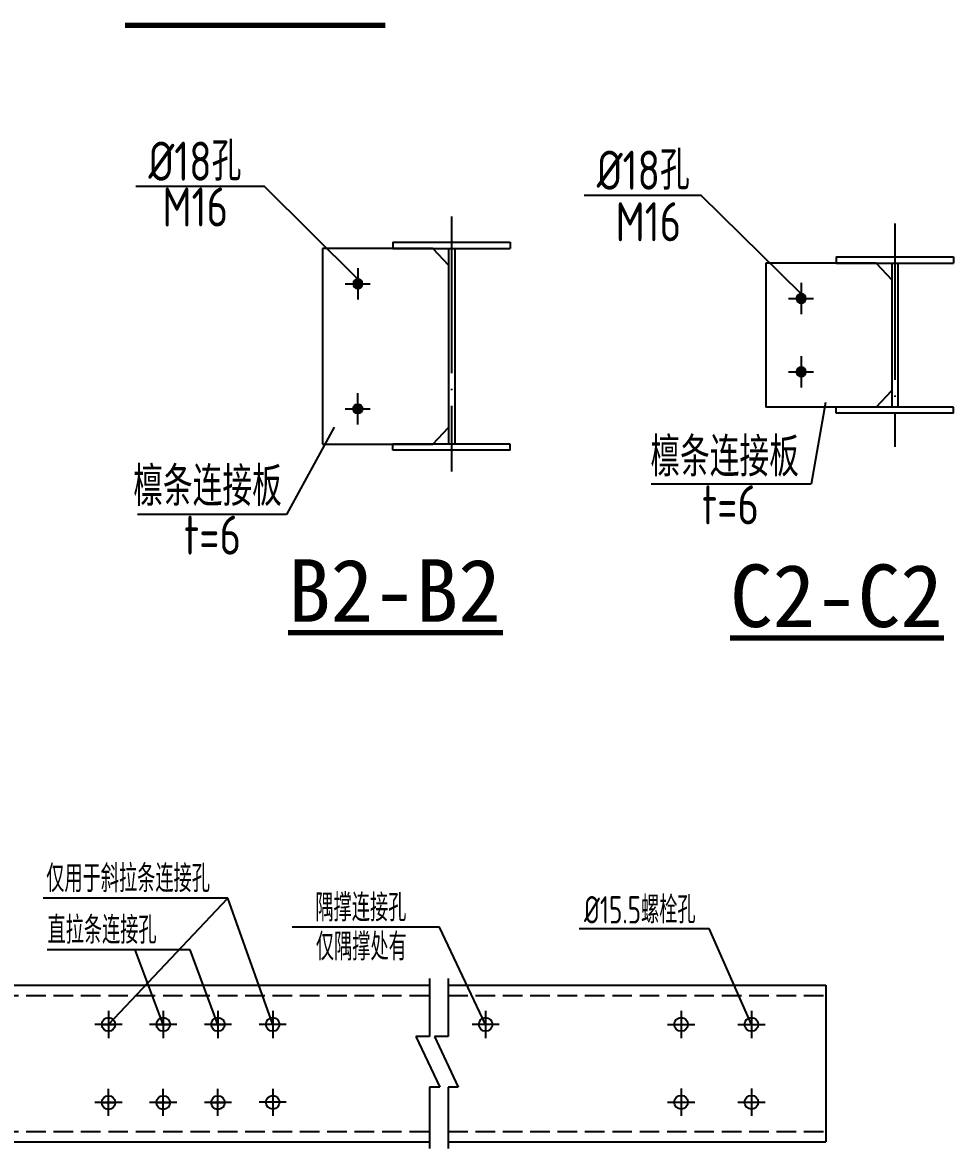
# Model space of a CAD drawing. Extents: x 9752569 to 9923256, y 1590558 to 2510207.
# Drawn here: x 9899330 to 9911237, y 1942164 to 1956564 of the extents above; entities that cross this region are included whole.
import ezdxf

# ---------------------------------------------------------------- set-up
doc = ezdxf.new("R2010")
doc.units = 0
doc.header["$LTSCALE"] = 1000
doc.header["$MEASUREMENT"] = 0
doc.linetypes.add('DASH', pattern=[0.35, 0.25, -0.1])
doc.linetypes.add('DOTE', pattern=[2.42, 2, -0.2, 0.02, -0.2])
doc.layers.get('0').update_dxf_attribs({"linetype": 'CONTINUOUS'})
for name, color, linetype in [('AXIS', 3, 'CONTINUOUS'), ('DIM_SYMB', 3, 'CONTINUOUS'), ('DOTE', 8, 'DOTE'), ('PUB_TEXT', 7, 'CONTINUOUS'), ('板', 4, 'CONTINUOUS'), ('标注文字', 3, 'CONTINUOUS'), ('梁', 4, 'CONTINUOUS'), ('螺栓', 15, 'CONTINUOUS')]:
    doc.layers.add(name, color=color, linetype=linetype)
doc.styles.add('-黑体', font='')
doc.styles.add('TSSD_DIMENSION', font='atssdeng.shx', dxfattribs={"width": 0.7, "bigfont": 'atssdchn.shx'})
doc.styles.add('TSSD_REIN', font='atssdeng.shx', dxfattribs={"width": 0.7, "bigfont": 'atssdchn.shx'})
doc.styles.get('-黑体').set_extended_font_data('SimSun')

# ---------------------------------------------------------------- blocks, each defined once
blk = doc.blocks.new('21FG5F4H5GH')
for p, q in [((9907425, 2055779, -220000), (9907425, 2055037, -220000)), ((9907664, 2055779, -220000), (9907664, 2055037, -220000)), ((9900868, 2055692, -220000), (9907425, 2055692, -220000)), ((9907664, 2055692, -220000), (9912493, 2055692, -220000)), ((9912493, 2055692, -220000), (9912493, 2053692, -220000)), ((9903320, 2055364, -220000), (9903320, 2055016, -220000)), ((9904020, 2055364, -220000), (9904020, 2055016, -220000)), ((9904720, 2055364, -220000), (9904720, 2055016, -220000)), ((9905420, 2055365, -220000), (9905420, 2055018, -220000)), ((9908143, 2055365, -220000), (9908143, 2055018, -220000)), ((9910643, 2055365, -220000), (9910643, 2055018, -220000)), ((9911543, 2055365, -220000), (9911543, 2055018, -220000)), ((9903494, 2055190, -220000), (9903146, 2055190, -220000)), ((9903233, 2055192, -220000), (9903407, 2055192, -220000)), ((9903320, 2055278, -220000), (9903320, 2055105, -220000)), ((9904194, 2055190, -220000), (9903846, 2055190, -220000)), ((9903933, 2055192, -220000), (9904107, 2055192, -220000)), ((9904020, 2055278, -220000), (9904020, 2055105, -220000)), ((9904894, 2055190, -220000), (9904546, 2055190, -220000)), ((9904633, 2055192, -220000), (9904807, 2055192, -220000)), ((9904720, 2055278, -220000), (9904720, 2055105, -220000)), ((9905594, 2055192, -220000), (9905246, 2055192, -220000)), ((9908317, 2055192, -220000), (9907969, 2055192, -220000)), ((9910469, 2055192, -220000), (9910817, 2055192, -220000)), ((9911369, 2055192, -220000), (9911717, 2055192, -220000)), ((9907252, 2055037, -220000), (9907556, 2054391, -220000)), ((9907425, 2055037, -220000), (9907252, 2055037, -220000)), ((9907490, 2055037, -220000), (9907794, 2054391, -220000)), ((9907664, 2055037, -220000), (9907490, 2055037, -220000)), ((9903320, 2054021, -220000), (9903320, 2054368, -220000)), ((9904020, 2054021, -220000), (9904020, 2054368, -220000)), ((9904720, 2054021, -220000), (9904720, 2054368, -220000)), ((9905420, 2054370, -220000), (9905420, 2054022, -220000)), ((9907556, 2054391, -220000), (9907425, 2054391, -220000)), ((9907425, 2054391, -220000), (9907425, 2053605, -220000)), ((9907794, 2054391, -220000), (9907664, 2054391, -220000)), ((9907664, 2054391, -220000), (9907664, 2053605, -220000)), ((9910643, 2054371, -220000), (9910643, 2054023, -220000)), ((9911543, 2054371, -220000), (9911543, 2054023, -220000)), ((9903494, 2054194, -220000), (9903146, 2054194, -220000)), ((9903233, 2054193, -220000), (9903407, 2054193, -220000)), ((9903320, 2054106, -220000), (9903320, 2054280, -220000)), ((9904194, 2054194, -220000), (9903846, 2054194, -220000)), ((9903933, 2054193, -220000), (9904107, 2054193, -220000)), ((9904020, 2054106, -220000), (9904020, 2054280, -220000)), ((9904894, 2054194, -220000), (9904546, 2054194, -220000)), ((9904633, 2054193, -220000), (9904807, 2054193, -220000)), ((9904720, 2054106, -220000), (9904720, 2054280, -220000)), ((9905594, 2054196, -220000), (9905246, 2054196, -220000)), ((9910469, 2054197, -220000), (9910817, 2054197, -220000)), ((9911369, 2054197, -220000), (9911717, 2054197, -220000)), ((9900868, 2053692, -220000), (9907425, 2053692, -220000)), ((9907664, 2053692, -220000), (9912493, 2053692, -220000))]:
    blk.add_line(p, q)
at = {"linetype": 'DASH'}
for p, q in [((9900868, 2055562, -220000), (9907425, 2055562, -220000)), ((9907664, 2055562, -220000), (9912493, 2055562, -220000)), ((9900868, 2053823, -220000), (9907425, 2053823, -220000)), ((9907664, 2053823, -220000), (9912493, 2053823, -220000))]:
    blk.add_line(p, q, dxfattribs=at)
for centre in [(9903320, 2055192, -440000), (9904020, 2055192, -440000), (9904720, 2055192, -440000), (9905420, 2055192, -440000), (9908143, 2055192, -440000), (9910643, 2055192, -440000), (9911543, 2055192, -440000), (9903320, 2054193, -440000), (9904020, 2054193, -440000), (9904720, 2054193, -440000), (9905420, 2054196, -440000), (9910643, 2054197, -440000), (9911543, 2054197, -440000)]:
    blk.add_circle(centre, 86.9)
at = {"layer": '标注文字'}
for p, q in [((9904846, 2056808, -440000), (9902483, 2056808, -440000)), ((9903320, 2055190, -220000), (9904846, 2056808, -440000)), ((9905420, 2055190, -220000), (9904846, 2056808, -440000)), ((9907553, 2056434, -440000), (9905669, 2056434, -440000)), ((9908143, 2055192, -220000), (9907553, 2056434, -440000)), ((9909339, 2056420, -220000), (9911004, 2056420, -220000)), ((9911543, 2055190, -220000), (9911004, 2056420, -220000)), ((9904363, 2056148, -440000), (9902537, 2056148, -440000)), ((9904020, 2055190, -220000), (9903663, 2056148, -440000)), ((9904720, 2055190, -220000), (9904363, 2056148, -440000))]:
    blk.add_line(p, q, dxfattribs=at)
at = {"layer": 'PUB_TEXT', "style": 'TSSD_DIMENSION', "width": 0.7}
for s, p in [('仅用于斜拉条连接孔', (9902523, 2056883, -660000)), ('隅撑连接孔', (9905966, 2056510, -660000)), ('%%C15.5螺栓孔', (9909402, 2056483, -440000)), ('直拉条连接孔', (9902539, 2056223, -660000)), ('仅隅撑处有', (9905972, 2056010, -660000))]:
    blk.add_text(s, height=350, dxfattribs=at).set_placement(p)
blk = doc.blocks.new('孔')
at = {"layer": '螺栓'}
h = blk.add_hatch(color=256, dxfattribs=at)
h.paths.add_polyline_path([(0, -6, 0.414214), (6, 0), (0, 0)])
h.paths.add_polyline_path([(0, 0), (-6, 0, 0.414214), (0, -6)])
h.paths.add_polyline_path([(0, 0), (0, 6, 0.414214), (-6, 0)])
h.paths.add_polyline_path([(0, 0), (6, 0, 0.414214), (0, 6)])
for p, q in [((0, 20), (0, -20)), ((16, 0), (-16, 0))]:
    blk.add_line(p, q, dxfattribs=at)
blk.add_circle((0, 0), 6, dxfattribs=at)

msp = doc.modelspace()

# ---------------------------------------------------------------- linework, layer by layer
at = {"layer": 'AXIS', "linetype": 'ByBlock'}
for p, q in [((9902426.7, 1954468, 6.9), (9900780.9, 1954468, 6.9)), ((9903617.3, 1953283.6, 6.9), (9902426.7, 1954468, 6.9)), ((9908008.8, 1954353.1, 6.9), (9906515.2, 1954353.1, 6.9)), ((9909286.8, 1953096.3, 6.9), (9908008.8, 1954353.1, 6.9)), ((9909601.5, 1951705.2, 6.9), (9909416.9, 1950660, 6.9)), ((9903316.5, 1951387.9, 6.9), (9902704.4, 1950272.4, 6.9)), ((9909416.9, 1950660, 6.9), (9907369.9, 1950660, 6.9)), ((9902704.4, 1950272.4, 6.9), (9900801.4, 1950272.4, 6.9))]:
    msp.add_line(p, q, dxfattribs=at)
at = {"layer": 'DIM_SYMB', "const_width": 70, "elevation": 6.9}
for points in [[(9900640.7, 1956529.2), (9903971.5, 1956529.2)], [(9902726.3, 1948760.2), (9905474.1, 1948760.2)], [(9908379.1, 1948693.1), (9911115.1, 1948693.1)]]:
    msp.add_lwpolyline(points, dxfattribs=at)
at = {"layer": 'DOTE'}
for p, q in [((9904817.3, 1954081.5, 6.9), (9904817.3, 1950822.7, 6.9)), ((9910486.8, 1953995.7, 6.9), (9910486.8, 1951138.2, 6.9))]:
    msp.add_line(p, q, dxfattribs=at)
at = {"layer": '板', "lineweight": -3, "ltscale": 1.5}
for p, q in [((9904577.3, 1953673.6, 6.9), (9903167.3, 1953673.6, 6.9)), ((9903167.3, 1953673.6, 6.9), (9903167.3, 1951173.7, 6.9)), ((9904577.3, 1953673.6, 6.9), (9904777.3, 1953461.6, 6.9)), ((9910246.8, 1953486.3, 6.9), (9908836.8, 1953486.3, 6.9)), ((9908836.8, 1953486.3, 6.9), (9908836.8, 1951646.4, 6.9)), ((9910246.8, 1953486.3, 6.9), (9910446.8, 1953274.3, 6.9)), ((9910246.8, 1951646.4, 6.9), (9910446.8, 1951858.4, 6.9)), ((9910246.8, 1951646.4, 6.9), (9908836.8, 1951646.4, 6.9)), ((9904577.3, 1951173.7, 6.9), (9904777.3, 1951385.7, 6.9)), ((9903167.3, 1951173.7, 6.9), (9904577.3, 1951173.7, 6.9))]:
    msp.add_line(p, q, dxfattribs=at)
at = {"layer": '梁', "color": 5}
for p, q in [((9904067.3, 1953753.7, 6.9), (9905567.3, 1953753.7, 6.9)), ((9904067.3, 1953753.7, 6.9), (9904067.3, 1953673.6, 6.9)), ((9904067.3, 1953673.6, 6.9), (9905567.3, 1953673.6, 6.9)), ((9904777.3, 1953673.6, 6.9), (9904777.3, 1951173.7, 6.9)), ((9904857.3, 1953673.6, 6.9), (9904857.3, 1951173.7, 6.9)), ((9905567.3, 1953753.7, 6.9), (9905567.3, 1953673.6, 6.9)), ((9909736.8, 1953566.4, 6.9), (9911236.8, 1953566.4, 6.9)), ((9909736.8, 1953566.4, 6.9), (9909736.8, 1953486.3, 6.9)), ((9911236.8, 1953566.4, 6.9), (9911236.8, 1953486.3, 6.9)), ((9909736.8, 1953486.3, 6.9), (9911236.8, 1953486.3, 6.9)), ((9910446.8, 1953486.3, 6.9), (9910446.8, 1951646.4, 6.9)), ((9910526.8, 1953486.3, 6.9), (9910526.8, 1951646.4, 6.9)), ((9909736.8, 1951566.4, 6.9), (9909736.8, 1951646.4, 6.9)), ((9911236.8, 1951646.4, 6.9), (9909736.8, 1951646.4, 6.9)), ((9911236.8, 1951566.4, 6.9), (9911236.8, 1951646.4, 6.9)), ((9911236.8, 1951566.4, 6.9), (9909736.8, 1951566.4, 6.9)), ((9904067.3, 1951093.7, 6.9), (9904067.3, 1951173.7, 6.9)), ((9905567.3, 1951173.7, 6.9), (9904067.3, 1951173.7, 6.9)), ((9905567.3, 1951093.7, 6.9), (9904067.3, 1951093.7, 6.9)), ((9905567.3, 1951093.7, 6.9), (9905567.3, 1951173.7, 6.9))]:
    msp.add_line(p, q, dxfattribs=at)

# ---------------------------------------------------------------- block references
msp.add_blockref('21FG5F4H5GH', (-2890.2, -111441.2))
at = {"layer": '螺栓', "lineweight": -3, "xscale": -10, "yscale": 10, "zscale": 10}
for p in [(9903617.3, 1953223.6, 6.9), (9909286.8, 1953036.3, 6.9), (9909286.8, 1952096.4, 6.9)]:
    msp.add_blockref('孔', p, dxfattribs=at)
at = {"layer": '螺栓', "lineweight": -3, "xscale": 10, "yscale": 10, "zscale": 10, "rotation": 180}
msp.add_blockref('孔', (9903617.3, 1951623.8, 6.9), dxfattribs=at)

# ---------------------------------------------------------------- texts
at = {"layer": 'AXIS', "linetype": 'ByBlock', "style": 'TSSD_REIN', "width": 0.8}
for s, p in [('%%C18孔', (9900940, 1954540.5, 6.9)), ('%%C18孔', (9906674.3, 1954425.6, 6.9)), ('M16', (9901119.8, 1953955.4, 6.9)), ('M16', (9906915.4, 1953766.7, 6.9)), ('檩条连接板', (9907360.1, 1950757.8, 6.9)), ('檩条连接板', (9900746.3, 1950381.4, 6.9)), ('t=6', (9908019.7, 1950145.9, 6.9)), ('t=6', (9901395.4, 1949759, 6.9))]:
    msp.add_text(s, height=500, dxfattribs=at).set_placement(p)
at = {"layer": 'PUB_TEXT', "style": '-黑体'}
for s, p in [('B2-B2', (9902726.3, 1948900.2, 6.9)), ('C2-C2', (9908379.1, 1948833.1, 6.9))]:
    msp.add_text(s, height=800, dxfattribs=at).set_placement(p)

doc.saveas('drawing.dxf')
